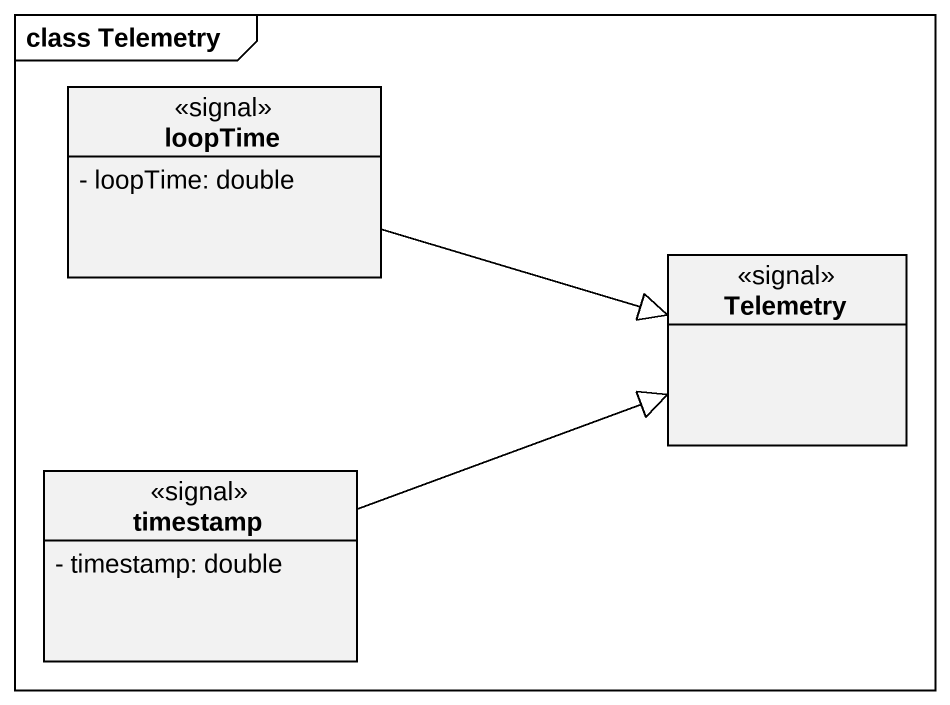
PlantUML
@startuml
mainframe class Telemetry
hide circle
hide empty members
skinparam classAttributeIconSize 0
class loopTime <<signal>> {
  - loopTime: double
}
class Telemetry <<signal>>
class timestamp <<signal>> {
  - timestamp: double
}
loopTime -right-|> Telemetry
timestamp -right-|> Telemetry
@enduml
